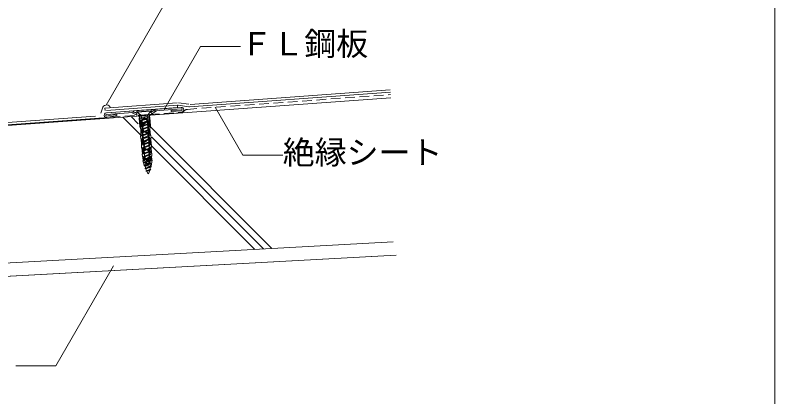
# Model space of a CAD drawing. Units: millimetres, scale not verified. Extents: x -675 to 675, y -471 to 460.
# Drawn here: x 199.5 to 675, y -232.7 to 5.9 of the extents above; entities that cross this region are included whole.
import ezdxf
from ezdxf.enums import TextEntityAlignment as Align

# ---------------------------------------------------------------- set-up
doc = ezdxf.new("R2010")
doc.units = ezdxf.units.MM
doc.header["$LTSCALE"] = 5
doc.linetypes.add('DASHED1', pattern=[1.8, 1.2, -0.6])
for name, color, linetype, lineweight in [('1-2_ハッチング', 4, 'Continuous', 9), ('1-4_リベットルーフ', 6, 'Continuous', 18), ('1-5_ＦＬ鋼板・ディスク', 5, 'Continuous', 18), ('1-6_アンカー類', 4, 'Continuous', 9), ('1-8_下地など', 33, 'Continuous', 18), ('1-A_元図・躯体', 7, 'Continuous', 18), ('1-B_その他', 30, 'Continuous', 18), ('1-C_アンカー類②', 4, 'Continuous', 9), ('E-E', 7, 'Continuous', 18), ('F-F', 7, 'Continuous', 18)]:
    doc.layers.add(name, color=color, linetype=linetype, lineweight=lineweight)
doc.styles.add('ＭＳ ゴシック', font='')
doc.styles.get('ＭＳ ゴシック').set_extended_font_data('MS Gothic')

msp = doc.modelspace()

# ---------------------------------------------------------------- linework, layer by layer
at = {"layer": '1-2_ハッチング'}
msp.add_line((254.432, -51.599), (253.134, -55.375), dxfattribs=at)
msp.add_arc((256.702, -52.695), 2.521, 17.553, 154.222, dxfattribs=at)
at = {"layer": '1-4_リベットルーフ'}
for p, q in [((308.664, -51.355), (434.392, -42.252)), ((308.92, -49.832), (434.284, -40.756)), ((255.657, -52.185), (300.899, -48.909)), ((255.771, -53.762), (255.657, -52.185)), ((256.565, -53.623), (301.059, -50.402)), ((257.102, -55.088), (301.167, -51.898)), ((301.167, -51.898), (301.059, -50.402)), ((301.475, -50.415), (308.248, -51.342)), ((301.73, -48.936), (308.089, -49.806)), ((305.361, -53.869), (305.402, -53.828)), ((99.008, -68.038), (249.702, -57.128)), ((99.412, -69.513), (250.239, -58.593))]:
    msp.add_line(p, q, dxfattribs=at)
at = {"layer": '1-4_リベットルーフ', "linetype": 'DASHED1'}
for p, q in [((307.306, -52.957), (434.5, -43.748)), ((250.239, -58.593), (276.862, -56.665)), ((283.577, -56.179), (303.456, -54.74))]:
    msp.add_line(p, q, dxfattribs=at)
at = {"layer": '1-4_リベットルーフ'}
for centre, start, end in [((301.204, -52.396), 82.209, 94.141), ((308.519, -49.36), 262.209, 274.141)]:
    msp.add_arc(centre, 2, start, end, dxfattribs=at)
at = {"layer": '1-4_リベットルーフ', "linetype": 'DASHED1'}
for centre, start, end in [((303.239, -51.748), 274.141, 315), ((307.523, -55.949), 94.141, 135)]:
    msp.add_arc(centre, 3, start, end, dxfattribs=at)
at = {"layer": '1-5_ＦＬ鋼板・ディスク'}
for p, q in [((256.565, -55.127), (303.441, -51.733)), ((256.637, -56.124), (303.513, -52.731)), ((256.781, -58.119), (263.207, -56.852)), ((275.639, -56.606), (272.305, -54.99)), ((275.555, -55.454), (272.5, -53.973)), ((275.555, -55.454), (275.639, -56.606)), ((284.696, -54.792), (287.506, -52.887)), ((297.167, -53.398), (297.117, -54.397)), ((303.657, -54.725), (297.117, -54.397)), ((303.63, -53.723), (297.167, -53.398))]:
    msp.add_line(p, q, dxfattribs=at)
for points in [[(256.664, -57.123), (263.013, -55.871), (263.207, -56.852)], [(284.696, -54.792), (284.779, -55.944), (287.845, -53.865)]]:
    msp.add_lwpolyline(points, dxfattribs=at)
for centre, radius, start, end in [((303.549, -53.229), 1.5, 274.141, 94.141), ((256.673, -56.623), 1.5, 94.141, 274.141), ((256.673, -56.623), 0.5, 94.141, 268.93302), ((303.549, -53.229), 0.5, 279.33962, 94.141)]:
    msp.add_arc(centre, radius, start, end, dxfattribs=at)
at = {"layer": '1-6_アンカー類'}
for p, q in [((284.59, -53.109), (275.612, -53.737)), ((275.612, -53.737), (275.664, -54.475)), ((278.19, -56.672), (275.664, -54.475)), ((282.174, -56.687), (278.503, -56.943)), ((282.446, -56.374), (284.642, -53.848)), ((281.695, -58.324), (278.208, -59.682)), ((282.169, -60.087), (278.341, -61.578)), ((282.921, -60.363), (278.341, -61.578)), ((278.532, -57.357), (278.614, -58.539)), ((282.286, -58.283), (278.614, -58.539)), ((278.856, -58.523), (278.918, -59.406)), ((278.956, -59.96), (279.05, -61.301)), ((282.075, -58.746), (282.169, -60.087)), ((282.921, -60.363), (282.169, -60.087)), ((282.203, -57.1), (282.286, -58.283)), ((282.208, -60.641), (282.301, -61.981)), ((282.789, -58.468), (282.286, -58.283)), ((282.305, -61.98), (278.477, -63.472)), ((283.057, -62.257), (278.477, -63.472)), ((282.434, -63.877), (278.606, -65.368)), ((283.186, -64.154), (278.606, -65.368)), ((282.567, -65.775), (278.739, -67.267)), ((283.319, -66.052), (278.739, -67.267)), ((279.089, -61.855), (279.183, -63.197)), ((279.221, -63.747), (279.315, -65.092)), ((279.354, -65.646), (279.448, -66.99)), ((283.057, -62.257), (282.305, -61.98)), ((282.34, -62.536), (282.434, -63.877)), ((283.186, -64.154), (282.434, -63.877)), ((282.473, -64.432), (282.567, -65.775)), ((283.319, -66.052), (282.567, -65.775)), ((282.606, -66.33), (282.699, -67.669)), ((282.703, -67.669), (278.875, -69.16)), ((283.455, -67.946), (278.875, -69.16)), ((282.832, -69.566), (279.004, -71.057)), ((283.584, -69.843), (279.004, -71.057)), ((279.487, -67.544), (279.581, -68.886)), ((279.619, -69.438), (279.713, -70.781)), ((283.455, -67.946), (282.703, -67.669)), ((282.738, -68.225), (282.832, -69.566)), ((283.584, -69.843), (282.832, -69.566)), ((282.871, -70.121), (282.965, -71.464)), ((282.965, -71.464), (279.136, -72.956)), ((283.717, -71.741), (279.136, -72.956)), ((283.097, -73.363), (279.269, -74.854)), ((283.85, -73.64), (279.269, -74.854)), ((283.23, -75.258), (279.402, -76.749)), ((283.982, -75.535), (279.402, -76.749)), ((279.752, -71.335), (279.846, -72.679)), ((279.885, -73.233), (279.979, -74.578)), ((280.017, -75.131), (280.111, -76.473)), ((283.717, -71.741), (282.965, -71.464)), ((283.003, -72.019), (283.097, -73.363)), ((283.85, -73.64), (283.097, -73.363)), ((283.136, -73.917), (283.23, -75.258)), ((283.982, -75.535), (283.23, -75.258)), ((283.269, -75.813), (283.362, -77.153)), ((283.362, -77.153), (279.534, -78.645)), ((284.115, -77.43), (279.534, -78.645)), ((283.499, -79.047), (279.671, -80.538)), ((284.251, -79.324), (279.671, -80.538)), ((280.15, -77.027), (280.244, -78.368)), ((280.282, -78.922), (280.376, -80.263)), ((280.415, -80.814), (280.509, -82.159)), ((284.115, -77.43), (283.362, -77.153)), ((283.401, -77.708), (283.495, -79.049)), ((284.251, -79.324), (283.499, -79.047)), ((283.534, -79.603), (283.628, -80.944)), ((283.628, -80.944), (279.799, -82.435)), ((284.38, -81.221), (279.799, -82.435)), ((283.76, -82.839), (279.932, -84.331)), ((284.512, -83.116), (279.932, -84.331)), ((283.893, -84.735), (280.064, -86.226)), ((284.645, -85.012), (280.064, -86.226)), ((280.547, -82.712), (280.641, -84.054)), ((280.68, -84.608), (280.774, -85.95)), ((284.38, -81.221), (283.628, -80.944)), ((283.666, -81.498), (283.76, -82.839)), ((284.512, -83.116), (283.76, -82.839)), ((283.799, -83.394), (283.893, -84.735)), ((284.645, -85.012), (283.893, -84.735)), ((283.931, -85.289), (284.025, -86.63)), ((284.025, -86.63), (280.197, -88.121)), ((284.777, -86.907), (280.197, -88.121)), ((284.144, -88.526), (280.564, -89.951)), ((280.812, -86.503), (280.906, -87.845)), ((284.777, -86.907), (284.025, -86.63)), ((284.064, -87.185), (284.132, -88.154)), ((284.896, -88.803), (284.144, -88.526)), ((284.361, -90.75), (281.368, -91.544))]:
    msp.add_line(p, q, dxfattribs=at)
for points in [[(284.59, -53.109), (284.642, -53.848), (275.664, -54.475)], [(278.341, -61.578), (279.089, -61.855), (282.921, -60.363)], [(278.477, -63.472), (279.225, -63.749), (283.057, -62.257)], [(278.606, -65.368), (279.354, -65.646), (283.186, -64.154)], [(278.739, -67.267), (279.487, -67.544), (283.319, -66.052)], [(278.875, -69.16), (279.623, -69.438), (283.455, -67.946)], [(279.004, -71.057), (279.752, -71.335), (283.584, -69.843)], [(279.136, -72.956), (279.885, -73.233), (283.717, -71.741)], [(279.269, -74.854), (280.017, -75.131), (283.85, -73.64)], [(279.402, -76.749), (280.15, -77.027), (283.982, -75.535)], [(279.534, -78.645), (280.282, -78.922), (284.115, -77.43)], [(279.671, -80.538), (280.419, -80.816), (284.251, -79.324)], [(279.799, -82.435), (280.547, -82.712), (284.38, -81.221)], [(279.932, -84.331), (280.68, -84.608), (284.512, -83.116)], [(280.064, -86.226), (280.812, -86.503), (284.645, -85.012)], [(280.197, -88.121), (280.945, -88.398), (284.777, -86.907)], [(283.969, -90.448), (281.368, -91.544), (281.956, -91.867)], [(281.956, -91.867), (284.361, -90.75), (283.969, -90.448)]]:
    msp.add_lwpolyline(points, dxfattribs=at)
for points in [[(282.789, -58.468), (278.208, -59.682), (278.956, -59.96)], [(281.307, -90.227), (284.896, -88.803), (280.564, -89.951)]]:
    msp.add_lwpolyline(points, close=True, dxfattribs=at)
for centre, radius, start, end in [((277.534, -57.426), 1, 4, 49), ((283.2, -57.03), 1, 139, 184), ((290.29, -87.556), 9.383, 185.153, 193.302), ((290.29, -87.556), 9.383, 196.558, 204.133), ((274.762, -88.642), 9.383, 348.901, 357.165), ((274.762, -88.642), 9.383, 0.704, 2.981), ((290.29, -87.556), 9.383, 207.352, 217.951), ((274.762, -88.642), 9.383, 330.049, 345.511)]:
    msp.add_arc(centre, radius, start, end, dxfattribs=at)
at = {"layer": '1-8_下地など'}
for p, q in [((98.82, -69.556), (254.774, -58.265)), ((98.955, -70.047), (254.836, -58.761)), ((206, -62.297), (206, -61.796)), ((207, -62.225), (207, -61.723)), ((208, -62.152), (208, -61.651)), ((209, -62.08), (209, -61.579)), ((210, -62.007), (210, -61.506)), ((211, -61.935), (211, -61.434)), ((212, -61.863), (212, -61.361)), ((213, -61.79), (213, -61.289)), ((214, -61.718), (214, -61.217)), ((215, -61.645), (215, -61.144)), ((216, -61.573), (216, -61.072)), ((217, -61.501), (217, -60.999)), ((218, -61.428), (218, -60.927)), ((219, -61.356), (219, -60.855)), ((220, -61.283), (220, -60.782)), ((221, -61.211), (221, -60.71)), ((222, -61.139), (222, -60.637)), ((223, -61.066), (223, -60.565)), ((224, -60.994), (224, -60.493)), ((225, -60.921), (225, -60.42)), ((226, -60.849), (226, -60.348)), ((227, -60.777), (227, -60.275)), ((228, -60.704), (228, -60.203)), ((229, -60.632), (229, -60.131)), ((230, -60.559), (230, -60.058)), ((231, -60.487), (231, -59.986)), ((232, -60.415), (232, -59.913)), ((233, -60.342), (233, -59.841)), ((234, -60.27), (234, -59.769)), ((235, -60.197), (235, -59.696)), ((236, -60.125), (236, -59.624)), ((237, -60.053), (237, -59.551)), ((238, -59.98), (238, -59.479)), ((239, -59.908), (239, -59.407)), ((240, -59.835), (240, -59.334)), ((241, -59.763), (241, -59.262)), ((242, -59.691), (242, -59.189)), ((243, -59.618), (243, -59.117)), ((244, -59.546), (244, -59.045)), ((245, -59.473), (245, -58.972)), ((246, -59.401), (246, -58.9)), ((247, -59.329), (247, -58.827)), ((248, -59.256), (248, -58.755)), ((249, -59.184), (249, -58.683)), ((250, -59.111), (250, -58.61)), ((251, -59.039), (251, -58.538)), ((252, -58.967), (252, -58.465)), ((253, -58.894), (253, -58.393)), ((254, -58.822), (254, -58.321)), ((254.774, -58.265), (254.836, -58.761)), ((200, -62.731), (200, -62.23)), ((201, -62.659), (201, -62.158)), ((202, -62.587), (202, -62.085)), ((203, -62.514), (203, -62.013)), ((204, -62.442), (204, -61.941)), ((205, -62.369), (205, -61.868))]:
    msp.add_line(p, q, dxfattribs=at)
at = {"layer": '1-A_元図・躯体'}
for p, q in [((98.955, -70.047), (434.645, -45.743)), ((266.86, -57.891), (278.153, -69.184)), ((272.135, -57.509), (276.558, -61.931)), ((284.111, -63.827), (360.211, -139.928)), ((284.963, -70.337), (354.847, -140.221)), ((284.744, -75.775), (349.483, -140.513)), ((-32.059, -161.318), (436.1, -135.79)), ((-30.221, -169.667), (437.937, -144.139))]:
    msp.add_line(p, q, dxfattribs=at)
at = {"layer": '1-B_その他'}
msp.add_line((-32.059, -161.318), (436.1, -135.79), dxfattribs=at)
msp.add_lwpolyline([(-33.498, -163.373), (-30.221, -169.667), (437.937, -144.139)], dxfattribs=at)
at = {"layer": '1-C_アンカー類②'}
for p, q in [((283.976, -56.15), (276.644, -56.663)), ((276.675, -57.111), (276.644, -56.663)), ((284.007, -56.599), (276.675, -57.111)), ((283.283, -57.501), (284.007, -56.599)), ((284.007, -56.599), (283.976, -56.15)), ((277.518, -57.905), (276.675, -57.111)), ((277.617, -57.898), (277.054, -58.438)), ((277.416, -63.626), (277.054, -58.438)), ((283.283, -57.501), (277.518, -57.905)), ((283.332, -58.2), (277.566, -58.603)), ((278.069, -65.785), (277.566, -58.603)), ((277.666, -58.596), (277.617, -57.898)), ((283.409, -59.297), (277.643, -59.7)), ((278.58, -60.336), (277.692, -60.399)), ((278.642, -60.833), (277.727, -60.897)), ((278.649, -61.334), (277.762, -61.396)), ((278.956, -65.723), (278.531, -59.638)), ((279.655, -62.169), (281.51, -60.778)), ((279.835, -62.409), (281.69, -61.018)), ((280.2, -58.419), (280.151, -57.721)), ((280.2, -58.419), (280.435, -58.202)), ((280.699, -58.384), (280.435, -58.202)), ((280.699, -58.384), (280.65, -57.686)), ((281.908, -59.908), (281.873, -59.405)), ((282.207, -59.887), (282.172, -59.384)), ((282.947, -65.444), (282.521, -59.359)), ((283.458, -59.995), (282.57, -60.057)), ((283.493, -60.494), (282.605, -60.556)), ((283.528, -60.993), (282.64, -61.055)), ((283.562, -61.492), (282.675, -61.554)), ((283.817, -57.965), (283.184, -57.508)), ((283.233, -58.207), (283.184, -57.508)), ((283.835, -65.382), (283.332, -58.2)), ((284.18, -63.153), (283.817, -57.965)), ((278.048, -65.486), (277.416, -63.626)), ((278.684, -61.833), (277.797, -61.895)), ((278.719, -62.332), (277.831, -62.394)), ((278.754, -62.83), (277.866, -62.892)), ((278.789, -63.329), (277.901, -63.391)), ((278.831, -63.928), (277.943, -63.99)), ((278.983, -66.523), (278.063, -66.588)), ((278.956, -65.723), (278.069, -65.785)), ((278.963, -65.923), (278.073, -65.986)), ((278.16, -69.588), (278.229, -65.774)), ((279.081, -69.524), (278.956, -65.723)), ((279.201, -64.203), (279.138, -63.3)), ((279.5, -64.182), (279.201, -64.203)), ((279.535, -64.68), (279.236, -64.701)), ((279.299, -65.604), (279.236, -64.701)), ((279.5, -64.182), (279.437, -63.279)), ((279.598, -65.583), (279.535, -64.68)), ((280.113, -66.389), (282.144, -67.509)), ((283.597, -61.991), (282.71, -62.053)), ((283.632, -62.489), (282.744, -62.551)), ((283.667, -62.988), (282.779, -63.05)), ((283.709, -63.587), (282.821, -63.649)), ((283.835, -65.382), (282.947, -65.444)), ((283.353, -69.229), (282.947, -65.444)), ((283.858, -65.581), (282.962, -65.644)), ((283.952, -66.176), (283.032, -66.24)), ((284.273, -69.161), (283.674, -65.393)), ((284.18, -63.153), (283.814, -65.083)), ((279.081, -69.524), (277.999, -69.6)), ((278.118, -71.295), (277.999, -69.6)), ((279.061, -68.924), (278.019, -68.997)), ((279.042, -68.324), (278.03, -68.394)), ((279.022, -67.724), (278.041, -67.792)), ((279.002, -67.124), (278.052, -67.19)), ((279.19, -71.22), (278.118, -71.295)), ((278.658, -75.267), (278.279, -71.284)), ((279.19, -71.22), (279.08, -69.515)), ((279.569, -75.204), (279.19, -71.22)), ((279.968, -66.652), (281.999, -67.771)), ((282.675, -70.881), (282.514, -68.577)), ((282.975, -70.861), (282.813, -68.556)), ((284.047, -66.771), (283.096, -66.837)), ((284.141, -67.366), (283.16, -67.434)), ((284.236, -67.96), (283.224, -68.031)), ((284.331, -68.555), (283.288, -68.628)), ((284.434, -69.15), (283.352, -69.225)), ((283.48, -70.92), (283.353, -69.229)), ((284.552, -70.845), (283.48, -70.92)), ((283.659, -74.918), (283.48, -70.92)), ((284.562, -71.246), (283.498, -71.32)), ((284.571, -74.854), (284.392, -70.857)), ((284.552, -70.845), (284.434, -69.15)), ((279.228, -71.619), (278.164, -71.693)), ((279.285, -72.216), (278.221, -72.291)), ((279.342, -72.814), (278.278, -72.888)), ((279.399, -73.411), (278.335, -73.486)), ((279.456, -74.009), (278.392, -74.083)), ((279.512, -74.606), (278.449, -74.681)), ((279.569, -75.204), (278.497, -75.279)), ((280.066, -76.577), (279.905, -74.273)), ((280.366, -76.556), (280.204, -74.252)), ((280.422, -73.142), (282.278, -71.751)), ((280.602, -73.382), (282.457, -71.991)), ((284.589, -71.845), (283.525, -71.92)), ((284.616, -72.445), (283.552, -72.519)), ((284.642, -73.045), (283.579, -73.119)), ((284.669, -73.644), (283.621, -73.717)), ((284.696, -74.244), (283.632, -74.318)), ((284.732, -74.843), (283.659, -74.918)), ((284.812, -76.541), (284.732, -74.843)), ((279.722, -77.198), (278.697, -77.27)), ((279.78, -77.695), (278.741, -77.768)), ((279.868, -78.29), (278.794, -78.365)), ((279.255, -80.739), (278.815, -76.961)), ((279.933, -78.887), (278.846, -78.963)), ((279.998, -79.484), (278.899, -79.561)), ((280.063, -80.081), (278.952, -80.159)), ((280.127, -80.678), (279.005, -80.757)), ((279.131, -82.552), (279.005, -80.757)), ((280.127, -80.678), (279.688, -76.9)), ((280.736, -77.625), (282.558, -78.63)), ((280.881, -77.362), (282.703, -78.367)), ((283.252, -81.998), (283.073, -79.436)), ((283.551, -81.977), (283.372, -79.415)), ((284.811, -76.842), (283.777, -76.914)), ((284.812, -76.541), (283.778, -76.614)), ((283.868, -80.416), (283.778, -76.614)), ((284.863, -77.941), (283.793, -78.016)), ((284.834, -77.342), (283.797, -77.414)), ((284.891, -78.541), (283.812, -78.616)), ((284.919, -79.14), (283.831, -79.216)), ((284.947, -79.74), (283.849, -79.816)), ((284.991, -80.338), (283.868, -80.416)), ((284.741, -80.355), (284.562, -76.559)), ((285.116, -82.134), (284.991, -80.338)), ((280.253, -82.474), (279.131, -82.552)), ((280.291, -83.022), (279.244, -83.096)), ((280.326, -83.521), (279.279, -83.594)), ((280.434, -85.067), (279.312, -85.146)), ((280.447, -88.475), (279.312, -85.146)), ((280.361, -84.02), (279.314, -84.093)), ((280.396, -84.519), (279.349, -84.592)), ((279.562, -85.128), (279.38, -82.535)), ((280.434, -85.067), (280.253, -82.474)), ((280.69, -83.342), (280.702, -83.525)), ((282.312, -85.036), (280.777, -83.306)), ((282.347, -85.535), (280.827, -83.822)), ((282.113, -84.348), (282.101, -84.175)), ((282.413, -84.328), (282.113, -84.348)), ((282.312, -85.036), (283.591, -83.109)), ((282.347, -85.535), (283.613, -83.627)), ((282.413, -84.328), (282.4, -84.154)), ((282.472, -87.331), (283.751, -85.403)), ((282.618, -83.044), (282.854, -82.867)), ((282.798, -83.284), (283.034, -83.107)), ((283.682, -83.133), (283.695, -83.316)), ((283.843, -85.427), (283.856, -85.61)), ((285.116, -82.134), (283.994, -82.212)), ((284.175, -84.806), (283.994, -82.212)), ((285.08, -82.688), (284.032, -82.761)), ((285.115, -83.186), (284.067, -83.26)), ((285.149, -83.685), (284.102, -83.758)), ((285.184, -84.184), (284.137, -84.257)), ((285.297, -84.727), (284.175, -84.806)), ((284.637, -88.182), (285.298, -84.727)), ((285.048, -84.745), (284.867, -82.151)), ((284.637, -88.182), (280.447, -88.475)), ((280.85, -85.637), (280.863, -85.819)), ((282.472, -87.331), (280.938, -85.6)), ((282.507, -87.83), (280.988, -86.116)), ((282.507, -87.83), (283.773, -85.922))]:
    msp.add_line(p, q, dxfattribs=at)
for points in [[(280.65, -57.686), (280.435, -58.202), (280.151, -57.721)], [(279.688, -76.9), (278.654, -76.972), (278.497, -75.279)]]:
    msp.add_lwpolyline(points, dxfattribs=at)
for centre, radius, start, end in [((280.91, -59.978), 1, 306.858, 4), ((280.91, -59.978), 1.3, 306.858, 4), ((280.435, -63.209), 1.3, 126.858, 184), ((280.596, -65.513), 1.3, 184, 241.142), ((280.435, -63.209), 1, 126.858, 184), ((280.596, -65.513), 1, 184, 241.142), ((281.517, -68.647), 1, 4, 61.142), ((281.517, -68.647), 1.3, 4, 61.142), ((281.678, -70.951), 1, 306.858, 4), ((281.678, -70.951), 1.3, 306.858, 4), ((281.202, -74.183), 1.3, 126.858, 184), ((281.202, -74.183), 1, 126.858, 184), ((281.363, -76.487), 1.3, 184, 241.142), ((281.363, -76.487), 1, 184, 241.142), ((282.075, -79.505), 1, 4, 61.142), ((282.075, -79.505), 1.3, 4, 61.142), ((280.74, -83.339), 0.05, 41.569, 184), ((281.201, -83.49), 0.5, 184, 221.569), ((280.9, -85.633), 0.05, 41.569, 184), ((283.398, -84.084), 1.3, 126.858, 184), ((283.398, -84.084), 1, 126.858, 184), ((282.255, -82.067), 1, 306.858, 4), ((282.255, -82.067), 1.3, 306.858, 4), ((283.633, -83.137), 0.05, 4, 146.431), ((283.196, -83.351), 0.5, 326.431, 4), ((283.793, -85.431), 0.05, 4, 146.431), ((281.362, -85.784), 0.5, 184, 221.569), ((283.357, -85.645), 0.5, 326.431, 4)]:
    msp.add_arc(centre, radius, start, end, dxfattribs=at)
at = {"layer": 'E-E'}
for p, q in [((302.254, 29.031), (256.467, -50.274)), ((315.461, -13.661), (292.73, -53.031)), ((315.461, -13.661), (340.461, -13.661)), ((341.962, -81.568), (324.678, -51.631)), ((341.962, -81.568), (366.962, -81.568)), ((224.979, -213.253), (261.005, -150.853)), ((224.979, -213.253), (199.979, -213.253))]:
    msp.add_line(p, q, dxfattribs=at)
at = {"layer": 'F-F'}
msp.add_lwpolyline([(-675, 460), (675, 460), (675, -440), (-675, -440)], dxfattribs=at)

# ---------------------------------------------------------------- texts
at = {"layer": 'E-E', "style": 'ＭＳ ゴシック'}
for s, p in [('ＦＬ鋼板', (340.461, -23.661)), ('絶縁シート', (366.962, -91.568))]:
    msp.add_text(s, height=14.66, dxfattribs=at).set_placement(p, align=Align.BOTTOM_LEFT)

doc.saveas('drawing.dxf')
